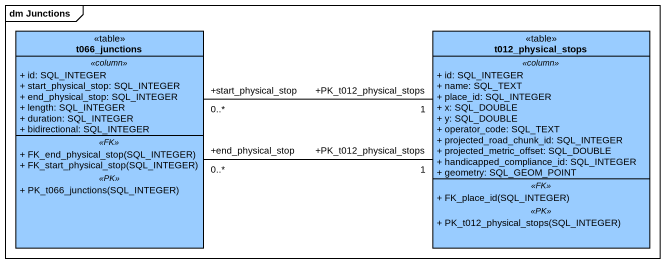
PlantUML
@startuml
mainframe dm Junctions
hide circle
hide empty members
skinparam classAttributeIconSize 0
class t066_junctions <<table>> #99CCFF {
  .. <<column>> ..
  + id: SQL_INTEGER
  + start_physical_stop: SQL_INTEGER
  + end_physical_stop: SQL_INTEGER
  + length: SQL_INTEGER
  + duration: SQL_INTEGER
  + bidirectional: SQL_INTEGER
  .. <<FK>> ..
  + FK_end_physical_stop(SQL_INTEGER)
  + FK_start_physical_stop(SQL_INTEGER)
  .. <<PK>> ..
  + PK_t066_junctions(SQL_INTEGER)
}
class t012_physical_stops <<table>> #99CCFF {
  .. <<column>> ..
  + id: SQL_INTEGER
  + name: SQL_TEXT
  + place_id: SQL_INTEGER
  + x: SQL_DOUBLE
  + y: SQL_DOUBLE
  + operator_code: SQL_TEXT
  + projected_road_chunk_id: SQL_INTEGER
  + projected_metric_offset: SQL_DOUBLE
  + handicapped_compliance_id: SQL_INTEGER
  + geometry: SQL_GEOM_POINT
  .. <<FK>> ..
  + FK_place_id(SQL_INTEGER)
  .. <<PK>> ..
  + PK_t012_physical_stops(SQL_INTEGER)
}
t066_junctions "+end_physical_stop\n0..*" -right- "+PK_t012_physical_stops\n1" t012_physical_stops
t066_junctions "+start_physical_stop\n0..*" -right- "+PK_t012_physical_stops\n1" t012_physical_stops
@enduml
